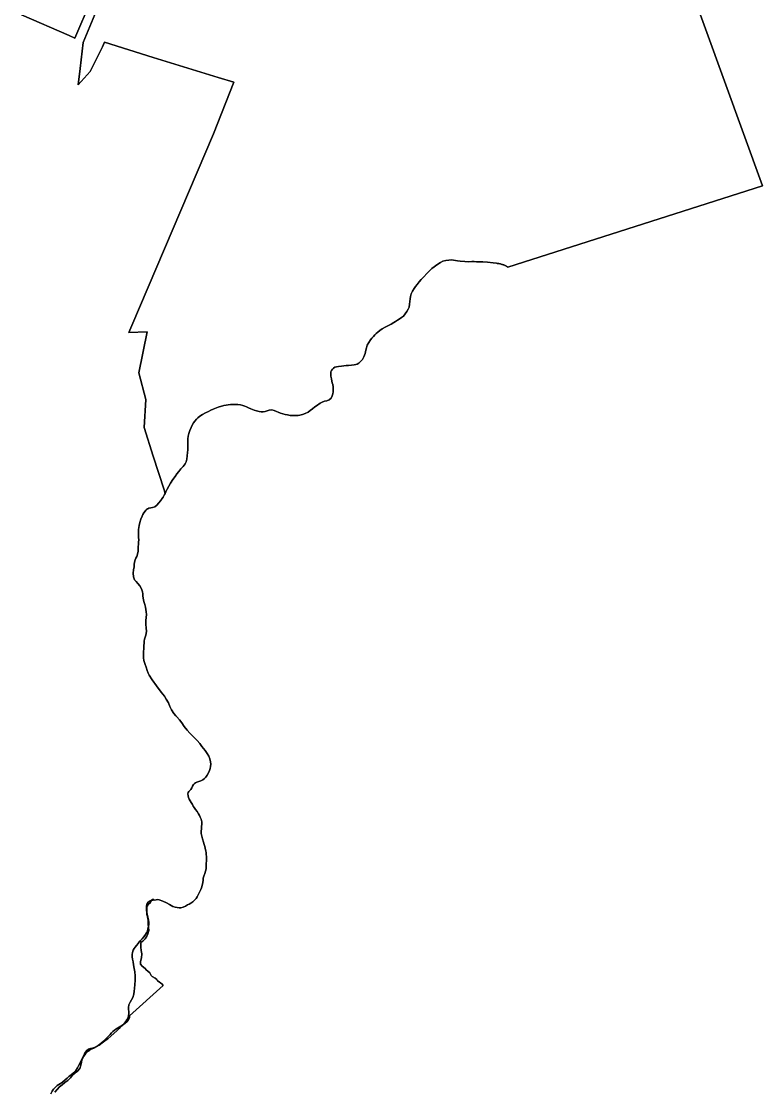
# Model space of a CAD drawing. Header units: inches. Extents: x 11258954 to 11313122, y 3645444 to 3695200.
# Drawn here: x 11302572 to 11304850, y 3665357 to 3668644 of the extents above; entities that cross this region are included whole.
import ezdxf

# ---------------------------------------------------------------- set-up
doc = ezdxf.new("R2010")
doc.units = ezdxf.units.IN
doc.header["$MEASUREMENT"] = 0
doc.layers.add('AnnexationHistory', color=183, linetype='Continuous')
doc.layers.add('ZipCode', color=108, linetype='Continuous')

msp = doc.modelspace()

# ---------------------------------------------------------------- linework, layer by layer
at = {"layer": 'AnnexationHistory'}
for points in [[(11304558, 3668943.75, 0), (11304850.183, 3668139.417, 0), (11304067.2925, 3667889.306, 0), (11304066.1265, 3667890.141, 0), (11304064.9375, 3667890.992, 0), (11304064.005, 3667891.66, 0), (11304063.2, 3667892.2365, 0), (11304062.2905, 3667892.708, 0), (11304061.2025, 3667893.2435, 0), (11304060.447, 3667893.6155, 0), (11304059.3585, 3667894.1515, 0), (11304058.0885, 3667894.7765, 0), (11304056.335, 3667895.558, 0), (11304054.6145, 3667896.1925, 0), (11304052.471, 3667896.9835, 0), (11304050.3135, 3667897.7535, 0), (11304049.112, 3667898.0705, 0), (11304047.08, 3667898.6065, 0), (11304044.3585, 3667899.3245, 0), (11304042.149, 3667899.908, 0), (11304039.6985, 3667900.357, 0), (11304037.447, 3667900.713, 0), (11304034.4245, 3667901.1015, 0), (11304032.469, 3667901.5, 0), (11304021.75, 3667902.9375, 0), (11304005, 3667904.875, 0), (11303990.625, 3667905.75, 0), (11303976.75, 3667906.125, 0), (11303970.3125, 3667906.3125, 0), (11303963.625, 3667906.4375, 0), (11303956.719, 3667906.5, 0), (11303945.5625, 3667906.375, 0), (11303934.7815, 3667906.4375, 0), (11303920.5315, 3667907.5, 0), (11303912.2815, 3667908.6875, 0), (11303906.0625, 3667910.0625, 0), (11303900.5315, 3667911.125, 0), (11303893.5, 3667911.625, 0), (11303885.594, 3667911.25, 0), (11303876.719, 3667910.125, 0), (11303867.375, 3667907.5625, 0), (11303859.6875, 3667903.625, 0), (11303851.5, 3667898.5, 0), (11303833.9065, 3667885.75, 0), (11303819.6565, 3667872.0625, 0), (11303807.094, 3667857.9375, 0), (11303800.969, 3667851.125, 0), (11303794.6875, 3667844, 0), (11303788.094, 3667836.125, 0), (11303783.1875, 3667829.8125, 0), (11303779.094, 3667823.625, 0), (11303774.5, 3667815.875, 0), (11303770.2815, 3667807.25, 0), (11303767.9065, 3667799.625, 0), (11303766.6875, 3667792.125, 0), (11303765.9065, 3667783.875, 0), (11303765, 3667775.3125, 0), (11303763.2815, 3667766.875, 0), (11303760.6565, 3667760.0625, 0), (11303756.9065, 3667753.6875, 0), (11303751.9065, 3667746.5, 0), (11303745.969, 3667739.4375, 0), (11303739.9065, 3667734.375, 0), (11303733.5, 3667730.0625, 0), (11303727.875, 3667726.3125, 0), (11303722.094, 3667722.5625, 0), (11303716.5, 3667719.0625, 0), (11303708.625, 3667714.8125, 0), (11303700.1875, 3667710.5625, 0), (11303689.875, 3667705.0625, 0), (11303680.9375, 3667699.8125, 0), (11303674.0315, 3667695.125, 0), (11303667.6875, 3667690.0625, 0), (11303662.844, 3667685.8125, 0), (11303658.0315, 3667681.25, 0), (11303653.6875, 3667676.875, 0), (11303649.0315, 3667671.6875, 0), (11303644.469, 3667665.75, 0), (11303639.469, 3667658.25, 0), (11303635.125, 3667649.6875, 0), (11303632.8125, 3667641.9375, 0), (11303631.0625, 3667634.0625, 0), (11303628.25, 3667623.875, 0), (11303624.4375, 3667613.9375, 0), (11303619.875, 3667606.0625, 0), (11303617.094, 3667602.6875, 0), (11303613.594, 3667599.0625, 0), (11303609.0625, 3667595.0625, 0), (11303604.125, 3667591.875, 0), (11303599.4375, 3667590.1875, 0), (11303594.6565, 3667589.25, 0), (11303586.25, 3667588.3125, 0), (11303577.625, 3667587.625, 0), (11303569.6565, 3667587.0625, 0), (11303563.0315, 3667586.4375, 0), (11303555.8125, 3667585.625, 0), (11303546.6565, 3667584.4375, 0), (11303540.125, 3667583.375, 0), (11303535.125, 3667581.875, 0), (11303531.0625, 3667579.25, 0), (11303527.9375, 3667575.875, 0), (11303525.3125, 3667571.8125, 0), (11303523.4375, 3667567.4375, 0), (11303522.625, 3667561.25, 0), (11303523.469, 3667554.75, 0), (11303524.6565, 3667546.625, 0), (11303525.7815, 3667539.75, 0), (11303527.25, 3667534.3125, 0), (11303528.6565, 3667529.25, 0), (11303529.8125, 3667521.875, 0), (11303530.1875, 3667514, 0), (11303529.844, 3667506.25, 0), (11303528.9375, 3667500.0625, 0), (11303527.094, 3667493.875, 0), (11303523.844, 3667487.4375, 0), (11303518.125, 3667481.875, 0), (11303511.0315, 3667479.3125, 0), (11303503.25, 3667477.4375, 0), (11303496.6565, 3667475.125, 0), (11303490.6565, 3667472.1875, 0), (11303485.844, 3667469.0625, 0), (11303482.5315, 3667466.5, 0), (11303478.6875, 3667463.5, 0), (11303474.25, 3667460.0625, 0), (11303466.594, 3667454, 0), (11303459.875, 3667449, 0), (11303452.844, 3667444.4375, 0), (11303444.5625, 3667440.0625, 0), (11303435.9065, 3667436.4375, 0), (11303428.0315, 3667434.4375, 0), (11303422.094, 3667433.875, 0), (11303415.219, 3667433.625, 0), (11303407.0315, 3667433.625, 0), (11303397.9065, 3667434.1875, 0), (11303390.3125, 3667435.5, 0), (11303383.0315, 3667437.25, 0), (11303375.75, 3667439.0625, 0), (11303368.375, 3667441.1875, 0), (11303361.625, 3667443.625, 0), (11303355.6565, 3667446.375, 0), (11303349.1565, 3667449.0625, 0), (11303341.219, 3667450.8125, 0), (11303333.594, 3667450.4375, 0), (11303327.219, 3667448.25, 0), (11303321, 3667446.0625, 0), (11303315, 3667445.1875, 0), (11303308.7815, 3667445.3125, 0), (11303302.8125, 3667446.0625, 0), (11303295, 3667447.875, 0), (11303287.0625, 3667450.625, 0), (11303276.8125, 3667454.4375, 0), (11303269.5, 3667457.4375, 0), (11303264.0315, 3667460.125, 0), (11303259, 3667462.4375, 0), (11303252.5315, 3667464.5625, 0), (11303245.25, 3667466.1875, 0), (11303237.594, 3667467.4375, 0), (11303230.094, 3667468.0625, 0), (11303222.875, 3667468, 0), (11303214.594, 3667467.4375, 0), (11303194.25, 3667464.375, 0), (11303176.969, 3667459.1875, 0), (11303161.1875, 3667452.8125, 0), (11303154.375, 3667449.75, 0), (11303146.844, 3667446.1875, 0), (11303137.7815, 3667441.8125, 0), (11303128.1875, 3667436.75, 0), (11303120.5625, 3667431.9375, 0), (11303114.5625, 3667426.8125, 0), (11303110.1875, 3667422.1875, 0), (11303105.469, 3667416.8125, 0), (11303101.1875, 3667411.25, 0), (11303097.125, 3667404.5625, 0), (11303093.75, 3667397.25, 0), (11303089.7815, 3667388, 0), (11303086.094, 3667378.1875, 0), (11303084.1875, 3667369.9375, 0), (11303083.5625, 3667362.25, 0), (11303083.4065, 3667353.6875, 0), (11303083.2815, 3667344.375, 0), (11303083.1565, 3667335.4375, 0), (11303082.969, 3667327.875, 0), (11303082.5625, 3667320, 0), (11303081.7815, 3667310.1875, 0), (11303080.4065, 3667299.6875, 0), (11303078.219, 3667291.4375, 0), (11303074.7815, 3667284.8125, 0), (11303069.125, 3667277.4375, 0), (11303062.4065, 3667269.5, 0), (11303055.7815, 3667261.8125, 0), (11303049.875, 3667254.4375, 0), (11303044.125, 3667246.6875, 0), (11303037.375, 3667237.1875, 0), (11303030.125, 3667226.3125, 0), (11303024.75, 3667216.875, 0), (11303020.1565, 3667207.5625, 0), (11303016.3125, 3667199.25, 0), (11303013.9375, 3667194.4375, 0), (11303012.125, 3667190.6875, 0), (11303007.75, 3667182.8125, 0), (11303004.0315, 3667177.375, 0), (11303002.6565, 3667175.625, 0), (11302999.6875, 3667171.9375, 0), (11302994.1565, 3667165.1875, 0), (11302987.7815, 3667158.0625, 0), (11302981.6565, 3667153.3125, 0), (11302974.75, 3667150.75, 0), (11302969.344, 3667149.875, 0), (11302963.875, 3667148.875, 0), (11302960.219, 3667147.4375, 0), (11302959.1565, 3667147, 0), (11302956.9065, 3667145.125, 0), (11302954.844, 3667142.6875, 0), (11302952.5625, 3667139.75, 0), (11302948.469, 3667134.375, 0), (11302945.375, 3667129.4375, 0), (11302942.75, 3667124.375, 0), (11302938.9065, 3667114.9375, 0), (11302935.9065, 3667105.0625, 0), (11302933.75, 3667095.375, 0), (11302932.844, 3667089.5625, 0), (11302932.1875, 3667083.5, 0), (11302931.75, 3667076.375, 0), (11302931.7815, 3667067.3125, 0), (11302932.3125, 3667059.5, 0), (11302932.5315, 3667051.375, 0), (11302932.125, 3667044.375, 0), (11302931.4375, 3667037.6875, 0), (11302930.9375, 3667031.375, 0), (11302930.7815, 3667024.375, 0), (11302930.4375, 3667016.875, 0), (11302928.9375, 3667007.75, 0), (11302926.5, 3667000.625, 0), (11302923.6565, 3666995.25, 0), (11302921.1565, 3666989.9375, 0), (11302919.5315, 3666983.125, 0), (11302918.75, 3666975.875, 0), (11302918.1565, 3666968.75, 0), (11302916.8125, 3666959.25, 0), (11302915.844, 3666949.5625, 0), (11302916.75, 3666937.75, 0), (11302919.625, 3666929.4375, 0), (11302924.125, 3666923.5, 0), (11302929.344, 3666918.125, 0), (11302935.8125, 3666910.0625, 0), (11302941.094, 3666901.125, 0), (11302944.344, 3666891.9375, 0), (11302945.1565, 3666886.1875, 0), (11302945.594, 3666880, 0), (11302946.344, 3666872.75, 0), (11302948.4375, 3666862.3125, 0), (11302950.875, 3666853.5, 0), (11302953.1565, 3666845.3125, 0), (11302954.625, 3666838, 0), (11302955.594, 3666830.125, 0), (11302955.9375, 3666822.5, 0), (11302955.4065, 3666813.625, 0), (11302954.5625, 3666804.375, 0), (11302954.344, 3666792.5, 0), (11302955.2815, 3666780.75, 0), (11302956.25, 3666771.5625, 0), (11302955.75, 3666764.125, 0), (11302954.1565, 3666758.875, 0), (11302952.125, 3666752.5625, 0), (11302950.344, 3666746.3125, 0), (11302949.344, 3666740.4375, 0), (11302948.844, 3666734.375, 0), (11302948.344, 3666726.875, 0), (11302947.719, 3666717.0625, 0), (11302947.5, 3666709.0625, 0), (11302947.5315, 3666702.5, 0), (11302947.5315, 3666696.25, 0), (11302947.6875, 3666688.8125, 0), (11302948.344, 3666681.5, 0), (11302949.9065, 3666675.125, 0), (11302952.25, 3666668.8125, 0), (11302955.1565, 3666660.875, 0), (11302958.75, 3666650.5625, 0), (11302961.9375, 3666642.3125, 0), (11302964.9375, 3666636.0625, 0), (11302974.3125, 3666621.3125, 0), (11302987.1565, 3666603.5, 0), (11303001.75, 3666584.0625, 0), (11303006.6565, 3666578, 0), (11303011.7815, 3666571.125, 0), (11303017.344, 3666562.6875, 0), (11303023.594, 3666550.625, 0), (11303027.9065, 3666539.9375, 0), (11303032.969, 3666529.4375, 0), (11303040.719, 3666518.375, 0), (11303046.844, 3666511.3125, 0), (11303049.469, 3666508.25, 0), (11303057.7815, 3666498.6875, 0), (11303064.875, 3666489.125, 0), (11303072.0625, 3666478.875, 0), (11303081.375, 3666466.875, 0), (11303089.5, 3666457.875, 0), (11303096.6875, 3666450.9375, 0), (11303103.969, 3666443.875, 0), (11303112.1875, 3666435.125, 0), (11303119.9375, 3666426.1875, 0), (11303126.969, 3666417.4375, 0), (11303131.7815, 3666411.0625, 0), (11303136.6875, 3666404.1875, 0), (11303142.375, 3666395.8125, 0), (11303147.9065, 3666386.875, 0), (11303151.4375, 3666378.9375, 0), (11303153.594, 3666370.0625, 0), (11303154.125, 3666362.875, 0), (11303153.5625, 3666355.875, 0), (11303152.1875, 3666349.4375, 0), (11303150.0315, 3666342.9375, 0), (11303147.0625, 3666336.375, 0), (11303142.969, 3666328.625, 0), (11303139.094, 3666322.75, 0), (11303134.875, 3666318.625, 0), (11303129.7815, 3666315, 0), (11303123.4065, 3666311.6875, 0), (11303117, 3666309.3125, 0), (11303110.7815, 3666307, 0), (11303107.1875, 3666305.25, 0), (11303103.719, 3666303, 0), (11303100.375, 3666300, 0), (11303097.344, 3666295.3125, 0), (11303095.5315, 3666290.375, 0), (11303092.7815, 3666285.25, 0), (11303089.5, 3666281.6875, 0), (11303086.375, 3666278.6875, 0), (11303084.1565, 3666275.625, 0), (11303083.344, 3666271.0625, 0), (11303084.094, 3666265.8125, 0), (11303085.5625, 3666260.1875, 0), (11303087.8125, 3666254.8125, 0), (11303090.7815, 3666250.375, 0), (11303094.1875, 3666245, 0), (11303097.375, 3666239, 0), (11303100.0625, 3666233.875, 0), (11303102.7815, 3666229.1875, 0), (11303106.969, 3666223.1875, 0), (11303111.719, 3666216.9375, 0), (11303116.5625, 3666210, 0), (11303119.5, 3666205, 0), (11303121.75, 3666200.125, 0), (11303123.969, 3666194.1875, 0), (11303126.0315, 3666186, 0), (11303126.469, 3666178.6875, 0), (11303125.969, 3666171.625, 0), (11303125.25, 3666164.25, 0), (11303124.719, 3666156.6875, 0), (11303124.7815, 3666149.1875, 0), (11303126, 3666141.125, 0), (11303128.25, 3666133.1875, 0), (11303131.1875, 3666123.375, 0), (11303133.4065, 3666116.0625, 0), (11303135.4375, 3666110.1875, 0), (11303137.1875, 3666104.5625, 0), (11303139.0315, 3666095.8125, 0), (11303139.6565, 3666090.8125, 0), (11303140.1875, 3666086.5, 0), (11303140.594, 3666078, 0), (11303140.5315, 3666072.1875, 0), (11303140.375, 3666065.6875, 0), (11303140.1875, 3666058, 0), (11303140.0625, 3666053.0625, 0), (11303139.969, 3666048.8125, 0), (11303139.3125, 3666041.1875, 0), (11303137.7815, 3666033.75, 0), (11303135.375, 3666026.3125, 0), (11303132.7815, 3666018.875, 0), (11303130.969, 3666012.375, 0), (11303130.219, 3666006.0625, 0), (11303129.5315, 3665998.625, 0), (11303127.969, 3665989.75, 0), (11303125.9065, 3665983.1875, 0), (11303123.5315, 3665978.0625, 0), (11303120.969, 3665973.1875, 0), (11303118.0625, 3665967.125, 0), (11303115.125, 3665960.9375, 0), (11303112.1875, 3665955.375, 0), (11303108.719, 3665950.3125, 0), (11303104.2815, 3665945.1875, 0), (11303098.5625, 3665939.5625, 0), (11303093.125, 3665935.375, 0), (11303087.969, 3665932.5625, 0), (11303082.7815, 3665930.1875, 0), (11303076.094, 3665926.875, 0), (11303069.1875, 3665923.625, 0), (11303062.375, 3665921.5625, 0), (11303056.9375, 3665921.25, 0), (11303051.125, 3665922.0625, 0), (11303044.1565, 3665923.5625, 0), (11303037.2815, 3665925.6875, 0), (11303031.969, 3665928.5, 0), (11303027.1565, 3665931.5625, 0), (11303017.469, 3665936.8125, 0), (11303006.7815, 3665941.4375, 0), (11302995.75, 3665945.375, 0), (11302990.875, 3665946.625, 0), (11302986.5625, 3665945.375, 0), (11302982.094, 3665945.1875, 0), (11302978.594, 3665946.1875, 0), (11302976.7815, 3665945.125, 0), (11302972.75, 3665944.75, 0), (11302969.9375, 3665944, 0), (11302967.375, 3665942.875, 0), (11302964.5625, 3665941.1875, 0), (11302961.0315, 3665938.3125, 0), (11302958.75, 3665935, 0), (11302957.344, 3665931.375, 0), (11302956.5625, 3665927.3125, 0), (11302956.219, 3665923.0625, 0), (11302956.1565, 3665918.5625, 0), (11302956.4375, 3665913.125, 0), (11302957.219, 3665908.0625, 0), (11302958.344, 3665902.125, 0), (11302960.5315, 3665892.5, 0), (11302962.5625, 3665884.25, 0), (11302963.5625, 3665876.5625, 0), (11302963.25, 3665870.5625, 0), (11302962.219, 3665864.125, 0), (11302960.75, 3665856.75, 0), (11302959.0625, 3665850.1875, 0), (11302956.7815, 3665844.6875, 0), (11302953.5625, 3665838.9375, 0), (11302948.375, 3665832, 0), (11302942.844, 3665826.375, 0), (11302937.75, 3665821.125, 0), (11302935.5, 3665818.1875, 0), (11302934.1875, 3665816.5, 0), (11302930.594, 3665811.3125, 0), (11302926.1565, 3665805.3125, 0), (11302922.0315, 3665800.3125, 0), (11302918.6875, 3665796.0625, 0), (11302915.75, 3665791.125, 0), (11302913.2815, 3665784.4375, 0), (11302912.2815, 3665777.6875, 0), (11302912.344, 3665771.125, 0), (11302913.375, 3665763.25, 0), (11302915.0625, 3665755.1875, 0), (11302916.9375, 3665746.125, 0), (11302919, 3665734.5, 0), (11302920.375, 3665724.1875, 0), (11302921.344, 3665712.5, 0), (11302921.594, 3665698.3125, 0), (11302920.7815, 3665685.625, 0), (11302919.5315, 3665673.5, 0), (11302918.5625, 3665664.8125, 0), (11302917, 3665655.8125, 0), (11302914.125, 3665646.3125, 0), (11302910.0625, 3665638.4375, 0), (11302905.6875, 3665631.5625, 0), (11302902.125, 3665622.875, 0), (11302901.094, 3665615.4375, 0), (11302901.5315, 3665608.9375, 0), (11302902.125, 3665602.6875, 0), (11302901.9065, 3665596.4375, 0), (11302900.7815, 3665589.875, 0), (11302899.6875, 3665585.8125, 0), (11302898.9375, 3665583.0625, 0), (11302896.2815, 3665576.875, 0), (11302892.625, 3665571.75, 0), (11302887.75, 3665566.0625, 0), (11302882.5625, 3665561.125, 0), (11302877.4375, 3665557.6875, 0), (11302872.344, 3665554.875, 0), (11302867.5315, 3665552.0625, 0), (11302862.594, 3665548.75, 0), (11302857.344, 3665544.875, 0), (11302852.7815, 3665540.9375, 0), (11302849, 3665537, 0), (11302844.719, 3665532.5, 0), (11302837.094, 3665524.8125, 0), (11302830.344, 3665518.125, 0), (11302823.9375, 3665511.875, 0), (11302816.469, 3665504.875, 0), (11302807.8125, 3665498.1875, 0), (11302796.9065, 3665492.25, 0), (11302790.4375, 3665490.25, 0), (11302784.594, 3665489.1875, 0), (11302778.5, 3665487.0625, 0), (11302772.9065, 3665483.0625, 0), (11302768.844, 3665478.0625, 0), (11302765.719, 3665472.6875, 0), (11302761.6565, 3665465, 0), (11302757.625, 3665456.875, 0), (11302753.125, 3665447.4375, 0), (11302748.6565, 3665437.75, 0), (11302744.4375, 3665429.5625, 0), (11302738.719, 3665421.25, 0), (11302732.094, 3665414.25, 0), (11302725.219, 3665408.6875, 0), (11302718.719, 3665403.6875, 0), (11302712.719, 3665398.3125, 0), (11302706.375, 3665392.4375, 0), (11302698.3125, 3665385.875, 0), (11302692.2815, 3665381.875, 0), (11302687.094, 3665378.8125, 0), (11302681.6875, 3665375.0625, 0), (11302675.6565, 3665369.5625, 0), (11302670.8125, 3665363.75, 0), (11302666.9065, 3665357.875, 0), (11302662.4375, 3665349.875, 0)], [(11302662.4375, 3665349.875, 0), (11302666.9065, 3665357.875, 0), (11302670.8125, 3665363.75, 0), (11302675.6565, 3665369.5625, 0), (11302681.6875, 3665375.0625, 0), (11302687.094, 3665378.8125, 0), (11302692.2815, 3665381.875, 0), (11302698.3125, 3665385.875, 0), (11302706.375, 3665392.4375, 0), (11302712.719, 3665398.3125, 0), (11302718.719, 3665403.6875, 0), (11302725.219, 3665408.6875, 0), (11302732.094, 3665414.25, 0), (11302738.719, 3665421.25, 0), (11302744.4375, 3665429.5625, 0), (11302748.6565, 3665437.75, 0), (11302753.125, 3665447.4375, 0), (11302757.625, 3665456.875, 0), (11302761.6565, 3665465, 0), (11302765.719, 3665472.6875, 0), (11302768.844, 3665478.0625, 0), (11302772.9065, 3665483.0625, 0), (11302778.5, 3665487.0625, 0), (11302784.594, 3665489.1875, 0), (11302790.4375, 3665490.25, 0), (11302796.9065, 3665492.25, 0), (11302807.8125, 3665498.1875, 0), (11302816.469, 3665504.875, 0), (11302823.9375, 3665511.875, 0), (11302830.344, 3665518.125, 0), (11302837.094, 3665524.8125, 0), (11302844.719, 3665532.5, 0), (11302849, 3665537, 0), (11302852.7815, 3665540.9375, 0), (11302857.344, 3665544.875, 0), (11302862.594, 3665548.75, 0), (11302867.5315, 3665552.0625, 0), (11302872.344, 3665554.875, 0), (11302877.4375, 3665557.6875, 0), (11302882.5625, 3665561.125, 0), (11302887.75, 3665566.0625, 0), (11302892.625, 3665571.75, 0), (11302896.2815, 3665576.875, 0), (11302898.9375, 3665583.0625, 0), (11302899.6875, 3665585.8125, 0), (11302900.7815, 3665589.875, 0), (11302901.9065, 3665596.4375, 0), (11302902.125, 3665602.6875, 0), (11302901.5315, 3665608.9375, 0), (11302901.094, 3665615.4375, 0), (11302902.125, 3665622.875, 0), (11302905.6875, 3665631.5625, 0), (11302910.0625, 3665638.4375, 0), (11302914.125, 3665646.3125, 0), (11302917, 3665655.8125, 0), (11302918.5625, 3665664.8125, 0), (11302919.5315, 3665673.5, 0), (11302920.7815, 3665685.625, 0), (11302921.594, 3665698.3125, 0), (11302921.344, 3665712.5, 0), (11302920.375, 3665724.1875, 0), (11302919, 3665734.5, 0), (11302916.9375, 3665746.125, 0), (11302915.0625, 3665755.1875, 0), (11302913.375, 3665763.25, 0), (11302912.344, 3665771.125, 0), (11302912.2815, 3665777.6875, 0), (11302913.2815, 3665784.4375, 0), (11302915.75, 3665791.125, 0), (11302918.6875, 3665796.0625, 0), (11302922.0315, 3665800.3125, 0), (11302926.1565, 3665805.3125, 0), (11302930.594, 3665811.3125, 0), (11302934.1875, 3665816.5, 0), (11302935.5, 3665818.1875, 0), (11302937.75, 3665821.125, 0), (11302942.844, 3665826.375, 0), (11302948.375, 3665832, 0), (11302953.5625, 3665838.9375, 0), (11302956.7815, 3665844.6875, 0), (11302959.0625, 3665850.1875, 0), (11302960.75, 3665856.75, 0), (11302962.219, 3665864.125, 0), (11302963.25, 3665870.5625, 0), (11302963.5625, 3665876.5625, 0), (11302962.5625, 3665884.25, 0), (11302960.5315, 3665892.5, 0), (11302958.344, 3665902.125, 0), (11302957.219, 3665908.0625, 0), (11302956.4375, 3665913.125, 0), (11302956.1565, 3665918.5625, 0), (11302956.219, 3665923.0625, 0), (11302956.5625, 3665927.3125, 0), (11302957.344, 3665931.375, 0), (11302958.75, 3665935, 0), (11302961.0315, 3665938.3125, 0), (11302964.5625, 3665941.1875, 0), (11302967.375, 3665942.875, 0), (11302969.9375, 3665944, 0), (11302972.75, 3665944.75, 0), (11302976.7815, 3665945.125, 0), (11302978.594, 3665946.1875, 0), (11302982.094, 3665945.1875, 0), (11302986.5625, 3665945.375, 0), (11302990.875, 3665946.625, 0), (11302995.75, 3665945.375, 0), (11303006.7815, 3665941.4375, 0), (11303017.469, 3665936.8125, 0), (11303027.1565, 3665931.5625, 0), (11303031.969, 3665928.5, 0), (11303037.2815, 3665925.6875, 0), (11303044.1565, 3665923.5625, 0), (11303051.125, 3665922.0625, 0), (11303056.9375, 3665921.25, 0), (11303062.375, 3665921.5625, 0), (11303069.1875, 3665923.625, 0), (11303076.094, 3665926.875, 0), (11303082.7815, 3665930.1875, 0), (11303087.969, 3665932.5625, 0), (11303093.125, 3665935.375, 0), (11303098.5625, 3665939.5625, 0), (11303104.2815, 3665945.1875, 0), (11303108.719, 3665950.3125, 0), (11303112.1875, 3665955.375, 0), (11303115.125, 3665960.9375, 0), (11303118.0625, 3665967.125, 0), (11303120.969, 3665973.1875, 0), (11303123.5315, 3665978.0625, 0), (11303125.9065, 3665983.1875, 0), (11303127.969, 3665989.75, 0), (11303129.5315, 3665998.625, 0), (11303130.219, 3666006.0625, 0), (11303130.969, 3666012.375, 0), (11303132.7815, 3666018.875, 0), (11303135.375, 3666026.3125, 0), (11303137.7815, 3666033.75, 0), (11303139.3125, 3666041.1875, 0), (11303139.969, 3666048.8125, 0), (11303140.0625, 3666053.0625, 0), (11303140.1875, 3666058, 0), (11303140.375, 3666065.6875, 0), (11303140.5315, 3666072.1875, 0), (11303140.594, 3666078, 0), (11303140.1875, 3666086.5, 0), (11303139.6565, 3666090.8125, 0), (11303139.0315, 3666095.8125, 0), (11303137.1875, 3666104.5625, 0), (11303135.4375, 3666110.1875, 0), (11303133.4065, 3666116.0625, 0), (11303131.1875, 3666123.375, 0), (11303128.25, 3666133.1875, 0), (11303126, 3666141.125, 0), (11303124.7815, 3666149.1875, 0), (11303124.719, 3666156.6875, 0), (11303125.25, 3666164.25, 0), (11303125.969, 3666171.625, 0), (11303126.469, 3666178.6875, 0), (11303126.0315, 3666186, 0), (11303123.969, 3666194.1875, 0), (11303121.75, 3666200.125, 0), (11303119.5, 3666205, 0), (11303116.5625, 3666210, 0), (11303111.719, 3666216.9375, 0), (11303106.969, 3666223.1875, 0), (11303102.7815, 3666229.1875, 0), (11303100.0625, 3666233.875, 0), (11303097.375, 3666239, 0), (11303094.1875, 3666245, 0), (11303090.7815, 3666250.375, 0), (11303087.8125, 3666254.8125, 0), (11303085.5625, 3666260.1875, 0), (11303084.094, 3666265.8125, 0), (11303083.344, 3666271.0625, 0), (11303084.1565, 3666275.625, 0), (11303086.375, 3666278.6875, 0), (11303089.5, 3666281.6875, 0), (11303092.7815, 3666285.25, 0), (11303095.5315, 3666290.375, 0), (11303097.344, 3666295.3125, 0), (11303100.375, 3666300, 0), (11303103.719, 3666303, 0), (11303107.1875, 3666305.25, 0), (11303110.7815, 3666307, 0), (11303117, 3666309.3125, 0), (11303123.4065, 3666311.6875, 0), (11303129.7815, 3666315, 0), (11303134.875, 3666318.625, 0), (11303139.094, 3666322.75, 0), (11303142.969, 3666328.625, 0), (11303147.0625, 3666336.375, 0), (11303150.0315, 3666342.9375, 0), (11303152.1875, 3666349.4375, 0), (11303153.5625, 3666355.875, 0), (11303154.125, 3666362.875, 0), (11303153.594, 3666370.0625, 0), (11303151.4375, 3666378.9375, 0), (11303147.9065, 3666386.875, 0), (11303142.375, 3666395.8125, 0), (11303136.6875, 3666404.1875, 0), (11303131.7815, 3666411.0625, 0), (11303126.969, 3666417.4375, 0), (11303119.9375, 3666426.1875, 0), (11303112.1875, 3666435.125, 0), (11303103.969, 3666443.875, 0), (11303096.6875, 3666450.9375, 0), (11303089.5, 3666457.875, 0), (11303081.375, 3666466.875, 0), (11303072.0625, 3666478.875, 0), (11303064.875, 3666489.125, 0), (11303057.7815, 3666498.6875, 0), (11303049.469, 3666508.25, 0), (11303046.844, 3666511.3125, 0), (11303040.719, 3666518.375, 0), (11303032.969, 3666529.4375, 0), (11303027.9065, 3666539.9375, 0), (11303023.594, 3666550.625, 0), (11303017.344, 3666562.6875, 0), (11303011.7815, 3666571.125, 0), (11303006.6565, 3666578, 0), (11303001.75, 3666584.0625, 0), (11302987.1565, 3666603.5, 0), (11302974.3125, 3666621.3125, 0), (11302964.9375, 3666636.0625, 0), (11302961.9375, 3666642.3125, 0), (11302958.75, 3666650.5625, 0), (11302955.1565, 3666660.875, 0), (11302952.25, 3666668.8125, 0), (11302949.9065, 3666675.125, 0), (11302948.344, 3666681.5, 0), (11302947.6875, 3666688.8125, 0), (11302947.5315, 3666696.25, 0), (11302947.5315, 3666702.5, 0), (11302947.5, 3666709.0625, 0), (11302947.719, 3666717.0625, 0), (11302948.344, 3666726.875, 0), (11302948.844, 3666734.375, 0), (11302949.344, 3666740.4375, 0), (11302950.344, 3666746.3125, 0), (11302952.125, 3666752.5625, 0), (11302954.1565, 3666758.875, 0), (11302955.75, 3666764.125, 0), (11302956.25, 3666771.5625, 0), (11302955.2815, 3666780.75, 0), (11302954.344, 3666792.5, 0), (11302954.5625, 3666804.375, 0), (11302955.4065, 3666813.625, 0), (11302955.9375, 3666822.5, 0), (11302955.594, 3666830.125, 0), (11302954.625, 3666838, 0), (11302953.1565, 3666845.3125, 0), (11302950.875, 3666853.5, 0), (11302948.4375, 3666862.3125, 0), (11302946.344, 3666872.75, 0), (11302945.594, 3666880, 0), (11302945.1565, 3666886.1875, 0), (11302944.344, 3666891.9375, 0), (11302941.094, 3666901.125, 0), (11302935.8125, 3666910.0625, 0), (11302929.344, 3666918.125, 0), (11302924.125, 3666923.5, 0), (11302919.625, 3666929.4375, 0), (11302916.75, 3666937.75, 0), (11302915.844, 3666949.5625, 0), (11302916.8125, 3666959.25, 0), (11302918.1565, 3666968.75, 0), (11302918.75, 3666975.875, 0), (11302919.5315, 3666983.125, 0), (11302921.1565, 3666989.9375, 0), (11302923.6565, 3666995.25, 0), (11302926.5, 3667000.625, 0), (11302928.9375, 3667007.75, 0), (11302930.4375, 3667016.875, 0), (11302930.7815, 3667024.375, 0), (11302930.9375, 3667031.375, 0), (11302931.4375, 3667037.6875, 0), (11302932.125, 3667044.375, 0), (11302932.5315, 3667051.375, 0), (11302932.3125, 3667059.5, 0), (11302931.7815, 3667067.3125, 0), (11302931.75, 3667076.375, 0), (11302932.1875, 3667083.5, 0), (11302932.844, 3667089.5625, 0), (11302933.75, 3667095.375, 0), (11302935.9065, 3667105.0625, 0), (11302938.9065, 3667114.9375, 0), (11302942.75, 3667124.375, 0), (11302945.375, 3667129.4375, 0), (11302948.469, 3667134.375, 0), (11302952.5625, 3667139.75, 0), (11302954.844, 3667142.6875, 0), (11302956.9065, 3667145.125, 0), (11302959.1565, 3667147, 0), (11302960.219, 3667147.4375, 0), (11302963.875, 3667148.875, 0), (11302969.344, 3667149.875, 0), (11302974.75, 3667150.75, 0), (11302981.6565, 3667153.3125, 0), (11302987.7815, 3667158.0625, 0), (11302994.1565, 3667165.1875, 0), (11302999.6875, 3667171.9375, 0), (11303002.6565, 3667175.625, 0), (11303004.0315, 3667177.375, 0), (11303007.75, 3667182.8125, 0), (11303012.125, 3667190.6875, 0), (11303013.9375, 3667194.4375, 0), (11303016.3125, 3667199.25, 0), (11303020.1565, 3667207.5625, 0), (11303024.75, 3667216.875, 0), (11303030.125, 3667226.3125, 0), (11303037.375, 3667237.1875, 0), (11303044.125, 3667246.6875, 0), (11303049.875, 3667254.4375, 0), (11303055.7815, 3667261.8125, 0), (11303062.4065, 3667269.5, 0), (11303069.125, 3667277.4375, 0), (11303074.7815, 3667284.8125, 0), (11303078.219, 3667291.4375, 0), (11303080.4065, 3667299.6875, 0), (11303081.7815, 3667310.1875, 0), (11303082.5625, 3667320, 0), (11303082.969, 3667327.875, 0), (11303083.1565, 3667335.4375, 0), (11303083.2815, 3667344.375, 0), (11303083.4065, 3667353.6875, 0), (11303083.5625, 3667362.25, 0), (11303084.1875, 3667369.9375, 0), (11303086.094, 3667378.1875, 0), (11303089.7815, 3667388, 0), (11303093.75, 3667397.25, 0), (11303097.125, 3667404.5625, 0), (11303101.1875, 3667411.25, 0), (11303105.469, 3667416.8125, 0), (11303110.1875, 3667422.1875, 0), (11303114.5625, 3667426.8125, 0), (11303120.5625, 3667431.9375, 0), (11303128.1875, 3667436.75, 0), (11303137.7815, 3667441.8125, 0), (11303146.844, 3667446.1875, 0), (11303154.375, 3667449.75, 0), (11303161.1875, 3667452.8125, 0), (11303176.969, 3667459.1875, 0), (11303194.25, 3667464.375, 0), (11303214.594, 3667467.4375, 0), (11303222.875, 3667468, 0), (11303230.094, 3667468.0625, 0), (11303237.594, 3667467.4375, 0), (11303245.25, 3667466.1875, 0), (11303252.5315, 3667464.5625, 0), (11303259, 3667462.4375, 0), (11303264.0315, 3667460.125, 0), (11303269.5, 3667457.4375, 0), (11303276.8125, 3667454.4375, 0), (11303287.0625, 3667450.625, 0), (11303295, 3667447.875, 0), (11303302.8125, 3667446.0625, 0), (11303308.7815, 3667445.3125, 0), (11303315, 3667445.1875, 0), (11303321, 3667446.0625, 0), (11303327.219, 3667448.25, 0), (11303333.594, 3667450.4375, 0), (11303341.219, 3667450.8125, 0), (11303349.1565, 3667449.0625, 0), (11303355.6565, 3667446.375, 0), (11303361.625, 3667443.625, 0), (11303368.375, 3667441.1875, 0), (11303375.75, 3667439.0625, 0), (11303383.0315, 3667437.25, 0), (11303390.3125, 3667435.5, 0), (11303397.9065, 3667434.1875, 0), (11303407.0315, 3667433.625, 0), (11303415.219, 3667433.625, 0), (11303422.094, 3667433.875, 0), (11303428.0315, 3667434.4375, 0), (11303435.9065, 3667436.4375, 0), (11303444.5625, 3667440.0625, 0), (11303452.844, 3667444.4375, 0), (11303459.875, 3667449, 0), (11303466.594, 3667454, 0), (11303474.25, 3667460.0625, 0), (11303478.6875, 3667463.5, 0), (11303482.5315, 3667466.5, 0), (11303485.844, 3667469.0625, 0), (11303490.6565, 3667472.1875, 0), (11303496.6565, 3667475.125, 0), (11303503.25, 3667477.4375, 0), (11303511.0315, 3667479.3125, 0), (11303518.125, 3667481.875, 0), (11303523.844, 3667487.4375, 0), (11303527.094, 3667493.875, 0), (11303528.9375, 3667500.0625, 0), (11303529.844, 3667506.25, 0), (11303530.1875, 3667514, 0), (11303529.8125, 3667521.875, 0), (11303528.6565, 3667529.25, 0), (11303527.25, 3667534.3125, 0), (11303525.7815, 3667539.75, 0), (11303524.6565, 3667546.625, 0), (11303523.469, 3667554.75, 0), (11303522.625, 3667561.25, 0), (11303523.4375, 3667567.4375, 0), (11303525.3125, 3667571.8125, 0), (11303527.9375, 3667575.875, 0), (11303531.0625, 3667579.25, 0), (11303535.125, 3667581.875, 0), (11303540.125, 3667583.375, 0), (11303546.6565, 3667584.4375, 0), (11303555.8125, 3667585.625, 0), (11303563.0315, 3667586.4375, 0), (11303569.6565, 3667587.0625, 0), (11303577.625, 3667587.625, 0), (11303586.25, 3667588.3125, 0), (11303594.6565, 3667589.25, 0), (11303599.4375, 3667590.1875, 0), (11303604.125, 3667591.875, 0), (11303609.0625, 3667595.0625, 0), (11303613.594, 3667599.0625, 0), (11303617.094, 3667602.6875, 0), (11303619.875, 3667606.0625, 0), (11303624.4375, 3667613.9375, 0), (11303628.25, 3667623.875, 0), (11303631.0625, 3667634.0625, 0), (11303632.8125, 3667641.9375, 0), (11303635.125, 3667649.6875, 0), (11303639.469, 3667658.25, 0), (11303644.469, 3667665.75, 0), (11303649.0315, 3667671.6875, 0), (11303653.6875, 3667676.875, 0), (11303658.0315, 3667681.25, 0), (11303662.844, 3667685.8125, 0), (11303667.6875, 3667690.0625, 0), (11303674.0315, 3667695.125, 0), (11303680.9375, 3667699.8125, 0), (11303689.875, 3667705.0625, 0), (11303700.1875, 3667710.5625, 0), (11303708.625, 3667714.8125, 0), (11303716.5, 3667719.0625, 0), (11303722.094, 3667722.5625, 0), (11303727.875, 3667726.3125, 0), (11303733.5, 3667730.0625, 0), (11303739.9065, 3667734.375, 0), (11303745.969, 3667739.4375, 0), (11303751.9065, 3667746.5, 0), (11303756.9065, 3667753.6875, 0), (11303760.6565, 3667760.0625, 0), (11303763.2815, 3667766.875, 0), (11303765, 3667775.3125, 0), (11303765.9065, 3667783.875, 0), (11303766.6875, 3667792.125, 0), (11303767.9065, 3667799.625, 0), (11303770.2815, 3667807.25, 0), (11303774.5, 3667815.875, 0), (11303779.094, 3667823.625, 0), (11303783.1875, 3667829.8125, 0), (11303788.094, 3667836.125, 0), (11303794.6875, 3667844, 0), (11303800.969, 3667851.125, 0), (11303807.094, 3667857.9375, 0), (11303819.6565, 3667872.0625, 0), (11303833.9065, 3667885.75, 0), (11303851.5, 3667898.5, 0), (11303859.6875, 3667903.625, 0), (11303867.375, 3667907.5625, 0), (11303876.719, 3667910.125, 0), (11303885.594, 3667911.25, 0), (11303893.5, 3667911.625, 0), (11303900.5315, 3667911.125, 0), (11303906.0625, 3667910.0625, 0), (11303912.2815, 3667908.6875, 0), (11303920.5315, 3667907.5, 0), (11303934.7815, 3667906.4375, 0), (11303945.5625, 3667906.375, 0), (11303956.719, 3667906.5, 0), (11303963.625, 3667906.4375, 0), (11303970.3125, 3667906.3125, 0), (11303976.75, 3667906.125, 0), (11303990.625, 3667905.75, 0), (11304005, 3667904.875, 0), (11304021.75, 3667902.9375, 0), (11304032.469, 3667901.5, 0), (11304034.4245, 3667901.1015, 0), (11304037.447, 3667900.713, 0), (11304039.6985, 3667900.357, 0), (11304042.149, 3667899.908, 0), (11304044.3585, 3667899.3245, 0), (11304047.08, 3667898.6065, 0), (11304049.112, 3667898.0705, 0), (11304050.3135, 3667897.7535, 0), (11304052.471, 3667896.9835, 0), (11304054.6145, 3667896.1925, 0), (11304056.335, 3667895.558, 0), (11304058.0885, 3667894.7765, 0), (11304059.3585, 3667894.1515, 0), (11304060.447, 3667893.6155, 0), (11304061.2025, 3667893.2435, 0), (11304062.2905, 3667892.708, 0), (11304063.2, 3667892.2365, 0), (11304064.005, 3667891.66, 0), (11304064.9375, 3667890.992, 0), (11304066.1265, 3667890.141, 0), (11304067.2925, 3667889.306, 0), (11304850.183, 3668139.417, 0), (11304558, 3668943.75, 0)]]:
    msp.add_polyline3d(points, dxfattribs=at)
at = {"layer": 'ZipCode'}
for points in [[(11302786.625, 3668709.8125, 0), (11302736.5, 3668592.875, 0), (11302718.25, 3668600.8125, 0), (11302571.844, 3668664.75, 0)], [(11302571.844, 3668664.75, 0), (11302718.25, 3668600.8125, 0), (11302736.5, 3668592.875, 0), (11302786.625, 3668709.8125, 0)], [(11302674.25, 3665355.35, 0), (11302681.85, 3665363.6, 0), (11302689.45, 3665370.95, 0), (11302697.55, 3665377.55, 0), (11302705.6, 3665384.2, 0), (11302714.45, 3665391.35, 0), (11302722.45, 3665399.15, 0), (11302729.15, 3665407.6, 0), (11302737.35, 3665414.1, 0), (11302744.05, 3665419.25, 0), (11302751.95, 3665428, 0), (11302755.05, 3665438.15, 0), (11302756.7, 3665446.75, 0), (11302757.6, 3665453.05, 0), (11302762.75, 3665464.1, 0), (11302769.5, 3665473.9, 0), (11302772.3, 3665477.45, 0), (11302781.9, 3665484.4, 0), (11302783.9, 3665485.6, 0), (11302795, 3665490.05, 0), (11302803.95, 3665495.2, 0), (11302811.3, 3665498.95, 0), (11302820.5, 3665506.25, 0), (11302828.2, 3665512.9, 0), (11302837.7, 3665519.35, 0), (11302846.7, 3665527.55, 0), (11302856.25, 3665535.15, 0), (11302865.1, 3665543.25, 0), (11302871.95, 3665550.15, 0), (11302877.8, 3665556.6, 0), (11302886.95, 3665564.2, 0), (11302895.7, 3665571.5, 0), (11302900.15, 3665576.15, 0), (11302904.45, 3665583.3, 0), (11302904.35, 3665589.55, 0), (11302904.2205, 3665589.9435, 0), (11303007.5, 3665683.1, 0), (11303003.15, 3665687.95, 0), (11303000, 3665690.15, 0), (11302995.35, 3665693.45, 0), (11302989.9, 3665696.85, 0), (11302988.2, 3665701.1, 0), (11302983.15, 3665704.9, 0), (11302973.5, 3665710.5, 0), (11302970.65, 3665713.1, 0), (11302966.95, 3665721.45, 0), (11302960.4, 3665726.65, 0), (11302955.7, 3665730.9, 0), (11302952.1, 3665734.9, 0), (11302943.3, 3665741.9, 0), (11302937.85, 3665748.65, 0), (11302937.9, 3665756.05, 0), (11302941.4, 3665767.55, 0), (11302941.85, 3665779.6, 0), (11302940, 3665790.55, 0), (11302939.4, 3665800.65, 0), (11302938.95, 3665814.35, 0), (11302944.65, 3665819.4, 0), (11302951.8, 3665825.8, 0), (11302957, 3665834.55, 0), (11302960.55, 3665840.95, 0), (11302963.7, 3665851.7, 0), (11302963, 3665861.25, 0), (11302961.3, 3665872.45, 0), (11302961.05, 3665883.05, 0), (11302959.85, 3665893.6, 0), (11302958.3, 3665897.25, 0), (11302957.8, 3665900, 0), (11302957.2, 3665911.85, 0), (11302957.75, 3665923.55, 0), (11302958.3, 3665926.8, 0), (11302961.8, 3665931.55, 0), (11302969.1, 3665937.65, 0), (11302972.2, 3665944.35, 0), (11302975.1, 3665947.1, 0), (11302976.8435, 3665947.5115, 0), (11302978.594, 3665946.1875, 0), (11302982.094, 3665945.1875, 0), (11302986.5625, 3665945.375, 0), (11302990.875, 3665946.625, 0), (11302995.75, 3665945.375, 0), (11303006.7815, 3665941.4375, 0), (11303017.469, 3665936.8125, 0), (11303027.1565, 3665931.5625, 0), (11303031.969, 3665928.5, 0), (11303037.2815, 3665925.6875, 0), (11303044.1565, 3665923.5625, 0), (11303051.125, 3665922.0625, 0), (11303056.9375, 3665921.25, 0), (11303062.375, 3665921.5625, 0), (11303069.1875, 3665923.625, 0), (11303076.094, 3665926.875, 0), (11303082.7815, 3665930.1875, 0), (11303087.969, 3665932.5625, 0), (11303093.125, 3665935.375, 0), (11303098.5625, 3665939.5625, 0), (11303104.2815, 3665945.1875, 0), (11303108.719, 3665950.3125, 0), (11303112.1875, 3665955.375, 0), (11303115.125, 3665960.9375, 0), (11303118.0625, 3665967.125, 0), (11303120.969, 3665973.1875, 0), (11303123.5315, 3665978.0625, 0), (11303125.9065, 3665983.1875, 0), (11303127.969, 3665989.75, 0), (11303129.5315, 3665998.625, 0), (11303130.219, 3666006.0625, 0), (11303130.969, 3666012.375, 0), (11303132.7815, 3666018.875, 0), (11303135.375, 3666026.3125, 0), (11303137.7815, 3666033.75, 0), (11303139.3125, 3666041.1875, 0), (11303139.969, 3666048.8125, 0), (11303140.0625, 3666053.0625, 0), (11303140.1875, 3666058, 0), (11303140.375, 3666065.6875, 0), (11303140.5315, 3666072.1875, 0), (11303140.594, 3666078, 0), (11303140.1875, 3666086.5, 0), (11303139.6565, 3666090.8125, 0), (11303139.0315, 3666095.8125, 0), (11303137.1875, 3666104.5625, 0), (11303135.4375, 3666110.1875, 0), (11303133.4065, 3666116.0625, 0), (11303131.1875, 3666123.375, 0), (11303128.25, 3666133.1875, 0), (11303126, 3666141.125, 0), (11303124.7815, 3666149.1875, 0), (11303124.719, 3666156.6875, 0), (11303125.25, 3666164.25, 0), (11303125.969, 3666171.625, 0), (11303126.469, 3666178.6875, 0), (11303126.0315, 3666186, 0), (11303123.969, 3666194.1875, 0), (11303121.75, 3666200.125, 0), (11303119.5, 3666205, 0), (11303116.5625, 3666210, 0), (11303111.719, 3666216.9375, 0), (11303106.969, 3666223.1875, 0), (11303102.7815, 3666229.1875, 0), (11303100.0625, 3666233.875, 0), (11303097.375, 3666239, 0), (11303094.1875, 3666245, 0), (11303090.7815, 3666250.375, 0), (11303087.8125, 3666254.8125, 0), (11303085.5625, 3666260.1875, 0), (11303084.094, 3666265.8125, 0), (11303083.344, 3666271.0625, 0), (11303084.1565, 3666275.625, 0), (11303086.375, 3666278.6875, 0), (11303089.5, 3666281.6875, 0), (11303092.7815, 3666285.25, 0), (11303095.5315, 3666290.375, 0), (11303097.344, 3666295.3125, 0), (11303100.375, 3666300, 0), (11303103.719, 3666303, 0), (11303107.1875, 3666305.25, 0), (11303110.7815, 3666307, 0), (11303117, 3666309.3125, 0), (11303123.4065, 3666311.6875, 0), (11303129.7815, 3666315, 0), (11303134.875, 3666318.625, 0), (11303139.094, 3666322.75, 0), (11303142.969, 3666328.625, 0), (11303147.0625, 3666336.375, 0), (11303150.0315, 3666342.9375, 0), (11303152.1875, 3666349.4375, 0), (11303153.5625, 3666355.875, 0), (11303154.125, 3666362.875, 0), (11303153.594, 3666370.0625, 0), (11303151.4375, 3666378.9375, 0), (11303147.9065, 3666386.875, 0), (11303142.375, 3666395.8125, 0), (11303136.6875, 3666404.1875, 0), (11303131.7815, 3666411.0625, 0), (11303126.969, 3666417.4375, 0), (11303119.9375, 3666426.1875, 0), (11303112.1875, 3666435.125, 0), (11303103.969, 3666443.875, 0), (11303096.6875, 3666450.9375, 0), (11303089.5, 3666457.875, 0), (11303081.375, 3666466.875, 0), (11303072.0625, 3666478.875, 0), (11303064.875, 3666489.125, 0), (11303057.7815, 3666498.6875, 0), (11303049.469, 3666508.25, 0), (11303046.844, 3666511.3125, 0), (11303040.719, 3666518.375, 0), (11303032.969, 3666529.4375, 0), (11303027.9065, 3666539.9375, 0), (11303023.594, 3666550.625, 0), (11303017.344, 3666562.6875, 0), (11303011.7815, 3666571.125, 0), (11303006.6565, 3666578, 0), (11303001.75, 3666584.0625, 0), (11302987.1565, 3666603.5, 0), (11302974.3125, 3666621.3125, 0), (11302964.9375, 3666636.0625, 0), (11302961.9375, 3666642.3125, 0), (11302958.75, 3666650.5625, 0), (11302955.1565, 3666660.875, 0), (11302952.25, 3666668.8125, 0), (11302949.9065, 3666675.125, 0), (11302948.344, 3666681.5, 0), (11302947.6875, 3666688.8125, 0), (11302947.5315, 3666696.25, 0), (11302947.5315, 3666702.5, 0), (11302947.5, 3666709.0625, 0), (11302947.719, 3666717.0625, 0), (11302948.344, 3666726.875, 0), (11302948.844, 3666734.375, 0), (11302949.344, 3666740.4375, 0), (11302950.344, 3666746.3125, 0), (11302952.125, 3666752.5625, 0), (11302954.1565, 3666758.875, 0), (11302955.75, 3666764.125, 0), (11302956.25, 3666771.5625, 0), (11302955.2815, 3666780.75, 0), (11302954.344, 3666792.5, 0), (11302954.5625, 3666804.375, 0), (11302955.4065, 3666813.625, 0), (11302955.9375, 3666822.5, 0), (11302955.594, 3666830.125, 0), (11302954.625, 3666838, 0), (11302953.1565, 3666845.3125, 0), (11302950.875, 3666853.5, 0), (11302948.4375, 3666862.3125, 0), (11302946.344, 3666872.75, 0), (11302945.594, 3666880, 0), (11302945.1565, 3666886.1875, 0), (11302944.344, 3666891.9375, 0), (11302941.094, 3666901.125, 0), (11302935.8125, 3666910.0625, 0), (11302929.344, 3666918.125, 0), (11302924.125, 3666923.5, 0), (11302919.625, 3666929.4375, 0), (11302916.75, 3666937.75, 0), (11302915.844, 3666949.5625, 0), (11302916.8125, 3666959.25, 0), (11302918.1565, 3666968.75, 0), (11302918.75, 3666975.875, 0), (11302919.5315, 3666983.125, 0), (11302921.1565, 3666989.9375, 0), (11302923.6565, 3666995.25, 0), (11302926.5, 3667000.625, 0), (11302928.9375, 3667007.75, 0), (11302930.4375, 3667016.875, 0), (11302930.7815, 3667024.375, 0), (11302930.9375, 3667031.375, 0), (11302931.4375, 3667037.6875, 0), (11302932.125, 3667044.375, 0), (11302932.5315, 3667051.375, 0), (11302932.3125, 3667059.5, 0), (11302931.7815, 3667067.3125, 0), (11302931.75, 3667076.375, 0), (11302932.1875, 3667083.5, 0), (11302932.844, 3667089.5625, 0), (11302933.75, 3667095.375, 0), (11302935.9065, 3667105.0625, 0), (11302938.9065, 3667114.9375, 0), (11302942.75, 3667124.375, 0), (11302945.375, 3667129.4375, 0), (11302948.469, 3667134.375, 0), (11302952.5625, 3667139.75, 0), (11302954.844, 3667142.6875, 0), (11302956.9065, 3667145.125, 0), (11302959.1565, 3667147, 0), (11302960.219, 3667147.4375, 0), (11302963.875, 3667148.875, 0), (11302969.344, 3667149.875, 0), (11302974.75, 3667150.75, 0), (11302981.6565, 3667153.3125, 0), (11302987.7815, 3667158.0625, 0), (11302994.1565, 3667165.1875, 0), (11302999.6875, 3667171.9375, 0), (11303002.6565, 3667175.625, 0), (11303004.0315, 3667177.375, 0), (11303007.75, 3667182.8125, 0), (11303012.125, 3667190.6875, 0), (11303013.9375, 3667194.4375, 0), (11303010.4375, 3667205.375, 0), (11302977.1565, 3667308.8125, 0), (11302949.1565, 3667397.25, 0), (11302954.1565, 3667483.0625, 0), (11302933.1565, 3667564.875, 0), (11302958.75, 3667690.5, 0), (11302901.7985, 3667688.5325, 0), (11302911.101, 3667710.298, 0), (11303162.7485, 3668299.107, 0), (11303224.753, 3668457.396, 0), (11303176.277, 3668472.401, 0), (11302977.0525, 3668534.067, 0), (11302827.611, 3668580.324, 0), (11302820.85, 3668566.8465, 0), (11302782.771, 3668490.941, 0), (11302746.1445, 3668449.747, 0), (11302752.175, 3668500.2195, 0), (11302761.625, 3668579.3125, 0), (11302797.125, 3668666.125, 0)], [(11302797.125, 3668666.125, 0), (11302761.625, 3668579.3125, 0), (11302752.175, 3668500.2195, 0), (11302746.1445, 3668449.747, 0), (11302782.771, 3668490.941, 0), (11302820.85, 3668566.8465, 0), (11302827.611, 3668580.324, 0), (11302977.0525, 3668534.067, 0), (11303176.277, 3668472.401, 0), (11303224.753, 3668457.396, 0), (11303162.7485, 3668299.107, 0), (11302911.101, 3667710.298, 0), (11302901.7985, 3667688.5325, 0), (11302958.75, 3667690.5, 0), (11302933.1565, 3667564.875, 0), (11302954.1565, 3667483.0625, 0), (11302949.1565, 3667397.25, 0), (11302977.1565, 3667308.8125, 0), (11303010.4375, 3667205.375, 0), (11303013.9375, 3667194.4375, 0), (11303012.125, 3667190.6875, 0), (11303007.75, 3667182.8125, 0), (11303004.0315, 3667177.375, 0), (11303002.6565, 3667175.625, 0), (11302999.6875, 3667171.9375, 0), (11302994.1565, 3667165.1875, 0), (11302987.7815, 3667158.0625, 0), (11302981.6565, 3667153.3125, 0), (11302974.75, 3667150.75, 0), (11302969.344, 3667149.875, 0), (11302963.875, 3667148.875, 0), (11302960.219, 3667147.4375, 0), (11302959.1565, 3667147, 0), (11302956.9065, 3667145.125, 0), (11302954.844, 3667142.6875, 0), (11302952.5625, 3667139.75, 0), (11302948.469, 3667134.375, 0), (11302945.375, 3667129.4375, 0), (11302942.75, 3667124.375, 0), (11302938.9065, 3667114.9375, 0), (11302935.9065, 3667105.0625, 0), (11302933.75, 3667095.375, 0), (11302932.844, 3667089.5625, 0), (11302932.1875, 3667083.5, 0), (11302931.75, 3667076.375, 0), (11302931.7815, 3667067.3125, 0), (11302932.3125, 3667059.5, 0), (11302932.5315, 3667051.375, 0), (11302932.125, 3667044.375, 0), (11302931.4375, 3667037.6875, 0), (11302930.9375, 3667031.375, 0), (11302930.7815, 3667024.375, 0), (11302930.4375, 3667016.875, 0), (11302928.9375, 3667007.75, 0), (11302926.5, 3667000.625, 0), (11302923.6565, 3666995.25, 0), (11302921.1565, 3666989.9375, 0), (11302919.5315, 3666983.125, 0), (11302918.75, 3666975.875, 0), (11302918.1565, 3666968.75, 0), (11302916.8125, 3666959.25, 0), (11302915.844, 3666949.5625, 0), (11302916.75, 3666937.75, 0), (11302919.625, 3666929.4375, 0), (11302924.125, 3666923.5, 0), (11302929.344, 3666918.125, 0), (11302935.8125, 3666910.0625, 0), (11302941.094, 3666901.125, 0), (11302944.344, 3666891.9375, 0), (11302945.1565, 3666886.1875, 0), (11302945.594, 3666880, 0), (11302946.344, 3666872.75, 0), (11302948.4375, 3666862.3125, 0), (11302950.875, 3666853.5, 0), (11302953.1565, 3666845.3125, 0), (11302954.625, 3666838, 0), (11302955.594, 3666830.125, 0), (11302955.9375, 3666822.5, 0), (11302955.4065, 3666813.625, 0), (11302954.5625, 3666804.375, 0), (11302954.344, 3666792.5, 0), (11302955.2815, 3666780.75, 0), (11302956.25, 3666771.5625, 0), (11302955.75, 3666764.125, 0), (11302954.1565, 3666758.875, 0), (11302952.125, 3666752.5625, 0), (11302950.344, 3666746.3125, 0), (11302949.344, 3666740.4375, 0), (11302948.844, 3666734.375, 0), (11302948.344, 3666726.875, 0), (11302947.719, 3666717.0625, 0), (11302947.5, 3666709.0625, 0), (11302947.5315, 3666702.5, 0), (11302947.5315, 3666696.25, 0), (11302947.6875, 3666688.8125, 0), (11302948.344, 3666681.5, 0), (11302949.9065, 3666675.125, 0), (11302952.25, 3666668.8125, 0), (11302955.1565, 3666660.875, 0), (11302958.75, 3666650.5625, 0), (11302961.9375, 3666642.3125, 0), (11302964.9375, 3666636.0625, 0), (11302974.3125, 3666621.3125, 0), (11302987.1565, 3666603.5, 0), (11303001.75, 3666584.0625, 0), (11303006.6565, 3666578, 0), (11303011.7815, 3666571.125, 0), (11303017.344, 3666562.6875, 0), (11303023.594, 3666550.625, 0), (11303027.9065, 3666539.9375, 0), (11303032.969, 3666529.4375, 0), (11303040.719, 3666518.375, 0), (11303046.844, 3666511.3125, 0), (11303049.469, 3666508.25, 0), (11303057.7815, 3666498.6875, 0), (11303064.875, 3666489.125, 0), (11303072.0625, 3666478.875, 0), (11303081.375, 3666466.875, 0), (11303089.5, 3666457.875, 0), (11303096.6875, 3666450.9375, 0), (11303103.969, 3666443.875, 0), (11303112.1875, 3666435.125, 0), (11303119.9375, 3666426.1875, 0), (11303126.969, 3666417.4375, 0), (11303131.7815, 3666411.0625, 0), (11303136.6875, 3666404.1875, 0), (11303142.375, 3666395.8125, 0), (11303147.9065, 3666386.875, 0), (11303151.4375, 3666378.9375, 0), (11303153.594, 3666370.0625, 0), (11303154.125, 3666362.875, 0), (11303153.5625, 3666355.875, 0), (11303152.1875, 3666349.4375, 0), (11303150.0315, 3666342.9375, 0), (11303147.0625, 3666336.375, 0), (11303142.969, 3666328.625, 0), (11303139.094, 3666322.75, 0), (11303134.875, 3666318.625, 0), (11303129.7815, 3666315, 0), (11303123.4065, 3666311.6875, 0), (11303117, 3666309.3125, 0), (11303110.7815, 3666307, 0), (11303107.1875, 3666305.25, 0), (11303103.719, 3666303, 0), (11303100.375, 3666300, 0), (11303097.344, 3666295.3125, 0), (11303095.5315, 3666290.375, 0), (11303092.7815, 3666285.25, 0), (11303089.5, 3666281.6875, 0), (11303086.375, 3666278.6875, 0), (11303084.1565, 3666275.625, 0), (11303083.344, 3666271.0625, 0), (11303084.094, 3666265.8125, 0), (11303085.5625, 3666260.1875, 0), (11303087.8125, 3666254.8125, 0), (11303090.7815, 3666250.375, 0), (11303094.1875, 3666245, 0), (11303097.375, 3666239, 0), (11303100.0625, 3666233.875, 0), (11303102.7815, 3666229.1875, 0), (11303106.969, 3666223.1875, 0), (11303111.719, 3666216.9375, 0), (11303116.5625, 3666210, 0), (11303119.5, 3666205, 0), (11303121.75, 3666200.125, 0), (11303123.969, 3666194.1875, 0), (11303126.0315, 3666186, 0), (11303126.469, 3666178.6875, 0), (11303125.969, 3666171.625, 0), (11303125.25, 3666164.25, 0), (11303124.719, 3666156.6875, 0), (11303124.7815, 3666149.1875, 0), (11303126, 3666141.125, 0), (11303128.25, 3666133.1875, 0), (11303131.1875, 3666123.375, 0), (11303133.4065, 3666116.0625, 0), (11303135.4375, 3666110.1875, 0), (11303137.1875, 3666104.5625, 0), (11303139.0315, 3666095.8125, 0), (11303139.6565, 3666090.8125, 0), (11303140.1875, 3666086.5, 0), (11303140.594, 3666078, 0), (11303140.5315, 3666072.1875, 0), (11303140.375, 3666065.6875, 0), (11303140.1875, 3666058, 0), (11303140.0625, 3666053.0625, 0), (11303139.969, 3666048.8125, 0), (11303139.3125, 3666041.1875, 0), (11303137.7815, 3666033.75, 0), (11303135.375, 3666026.3125, 0), (11303132.7815, 3666018.875, 0), (11303130.969, 3666012.375, 0), (11303130.219, 3666006.0625, 0), (11303129.5315, 3665998.625, 0), (11303127.969, 3665989.75, 0), (11303125.9065, 3665983.1875, 0), (11303123.5315, 3665978.0625, 0), (11303120.969, 3665973.1875, 0), (11303118.0625, 3665967.125, 0), (11303115.125, 3665960.9375, 0), (11303112.1875, 3665955.375, 0), (11303108.719, 3665950.3125, 0), (11303104.2815, 3665945.1875, 0), (11303098.5625, 3665939.5625, 0), (11303093.125, 3665935.375, 0), (11303087.969, 3665932.5625, 0), (11303082.7815, 3665930.1875, 0), (11303076.094, 3665926.875, 0), (11303069.1875, 3665923.625, 0), (11303062.375, 3665921.5625, 0), (11303056.9375, 3665921.25, 0), (11303051.125, 3665922.0625, 0), (11303044.1565, 3665923.5625, 0), (11303037.2815, 3665925.6875, 0), (11303031.969, 3665928.5, 0), (11303027.1565, 3665931.5625, 0), (11303017.469, 3665936.8125, 0), (11303006.7815, 3665941.4375, 0), (11302995.75, 3665945.375, 0), (11302990.875, 3665946.625, 0), (11302986.5625, 3665945.375, 0), (11302982.094, 3665945.1875, 0), (11302978.594, 3665946.1875, 0), (11302976.8435, 3665947.5115, 0), (11302975.1, 3665947.1, 0), (11302972.2, 3665944.35, 0), (11302969.1, 3665937.65, 0), (11302961.8, 3665931.55, 0), (11302958.3, 3665926.8, 0), (11302957.75, 3665923.55, 0), (11302957.2, 3665911.85, 0), (11302957.8, 3665900, 0), (11302958.3, 3665897.25, 0), (11302959.85, 3665893.6, 0), (11302961.05, 3665883.05, 0), (11302961.3, 3665872.45, 0), (11302963, 3665861.25, 0), (11302963.7, 3665851.7, 0), (11302960.55, 3665840.95, 0), (11302957, 3665834.55, 0), (11302951.8, 3665825.8, 0), (11302944.65, 3665819.4, 0), (11302938.95, 3665814.35, 0), (11302939.4, 3665800.65, 0), (11302940, 3665790.55, 0), (11302941.85, 3665779.6, 0), (11302941.4, 3665767.55, 0), (11302937.9, 3665756.05, 0), (11302937.85, 3665748.65, 0), (11302943.3, 3665741.9, 0), (11302952.1, 3665734.9, 0), (11302955.7, 3665730.9, 0), (11302960.4, 3665726.65, 0), (11302966.95, 3665721.45, 0), (11302970.65, 3665713.1, 0), (11302973.5, 3665710.5, 0), (11302983.15, 3665704.9, 0), (11302988.2, 3665701.1, 0), (11302989.9, 3665696.85, 0), (11302995.35, 3665693.45, 0), (11303000, 3665690.15, 0), (11303003.15, 3665687.95, 0), (11303007.5, 3665683.1, 0), (11302904.2205, 3665589.9435, 0), (11302904.35, 3665589.55, 0), (11302904.45, 3665583.3, 0), (11302900.15, 3665576.15, 0), (11302895.7, 3665571.5, 0), (11302886.95, 3665564.2, 0), (11302877.8, 3665556.6, 0), (11302871.95, 3665550.15, 0), (11302865.1, 3665543.25, 0), (11302856.25, 3665535.15, 0), (11302846.7, 3665527.55, 0), (11302837.7, 3665519.35, 0), (11302828.2, 3665512.9, 0), (11302820.5, 3665506.25, 0), (11302811.3, 3665498.95, 0), (11302803.95, 3665495.2, 0), (11302795, 3665490.05, 0), (11302783.9, 3665485.6, 0), (11302781.9, 3665484.4, 0), (11302772.3, 3665477.45, 0), (11302769.5, 3665473.9, 0), (11302762.75, 3665464.1, 0), (11302757.6, 3665453.05, 0), (11302756.7, 3665446.75, 0), (11302755.05, 3665438.15, 0), (11302751.95, 3665428, 0), (11302744.05, 3665419.25, 0), (11302737.35, 3665414.1, 0), (11302729.15, 3665407.6, 0), (11302722.45, 3665399.15, 0), (11302714.45, 3665391.35, 0), (11302705.6, 3665384.2, 0), (11302697.55, 3665377.55, 0), (11302689.45, 3665370.95, 0), (11302681.85, 3665363.6, 0), (11302674.25, 3665355.35, 0)]]:
    msp.add_polyline3d(points, dxfattribs=at)

doc.saveas('drawing.dxf')
